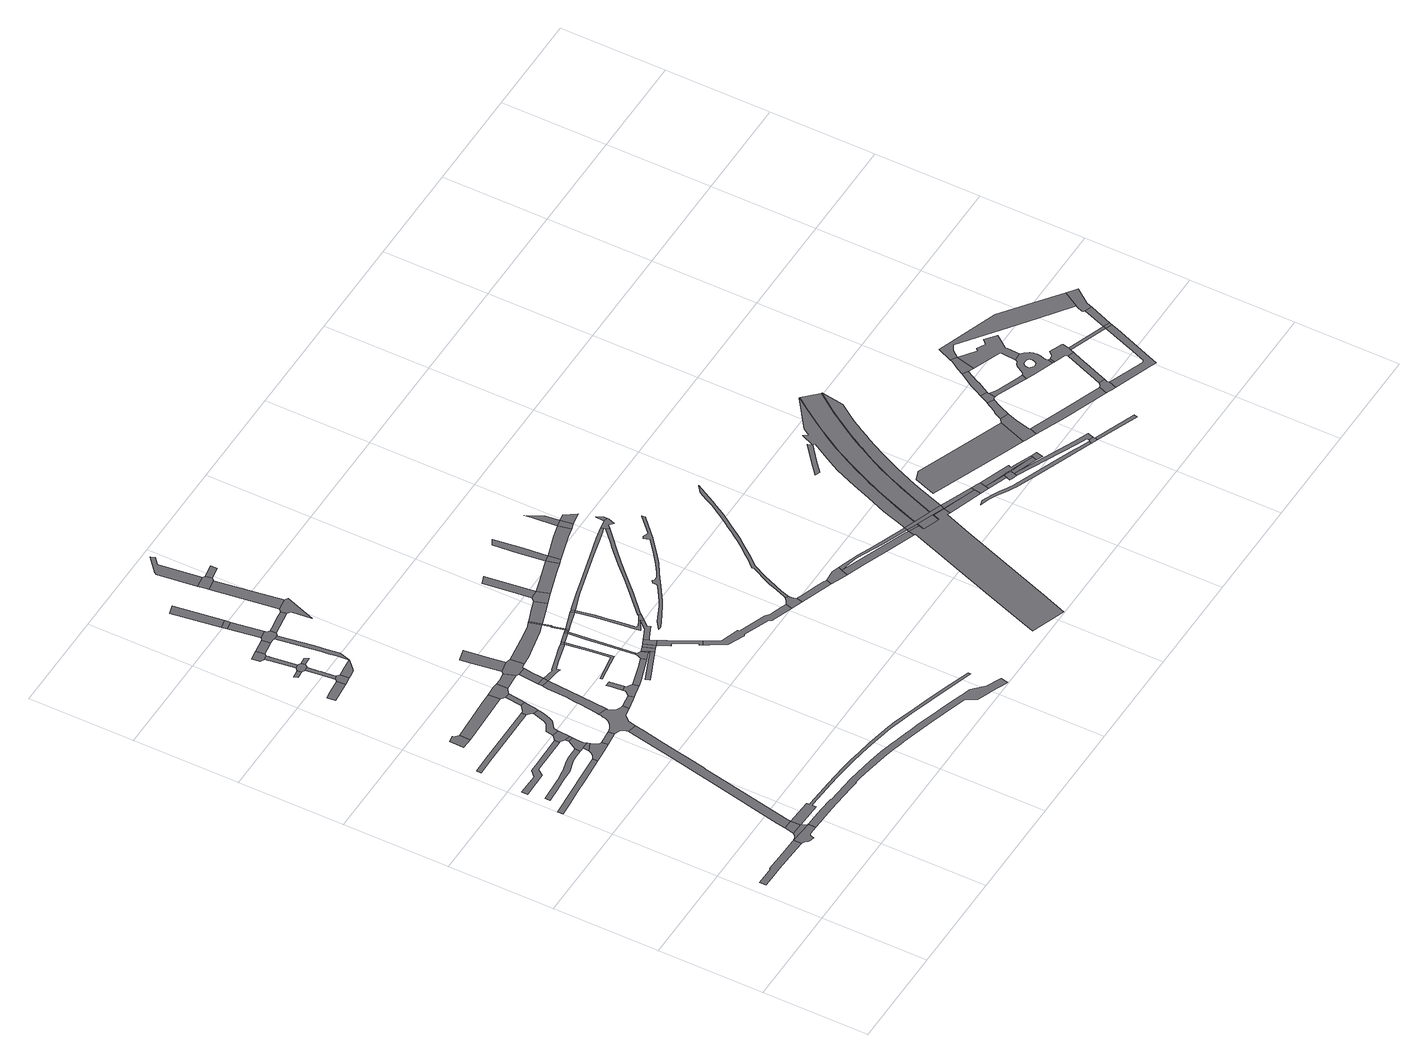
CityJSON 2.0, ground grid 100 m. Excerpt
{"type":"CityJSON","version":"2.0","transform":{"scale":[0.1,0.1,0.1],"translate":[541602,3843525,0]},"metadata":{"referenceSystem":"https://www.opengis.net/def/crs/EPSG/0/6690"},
"CityObjects":{
"road1":{"type":"Road","attributes":{"function":"3","RoadStructureAttribute.sectionType":"1"},"geometry":[{"type":"MultiSurface","lod":"1","boundaries":[[[0,1,2,3,4,5,6,7,8,9,10,11,12]]]}]},
"road2":{"type":"Road","geometry":[{"type":"MultiSurface","lod":"1","boundaries":[[[12,11,13,14,15,16,17,18,19,20,21,22,23,24,25,26,27,28,29,30,31,32,33]]]}]},
"road3":{"type":"Road","attributes":{"RoadStructureAttribute.sectionType":"7"},"geometry":[{"type":"MultiSurface","lod":"1","boundaries":[[[34,35,36,37,38,39,40,12,33,41,42]]]}]},
"road4":{"type":"Road","geometry":[{"type":"MultiSurface","lod":"1","boundaries":[[[43,34,42,44]]]}]},
"road5":{"type":"Road","attributes":{"RoadStructureAttribute.sectionType":"1"},"geometry":[{"type":"MultiSurface","lod":"1","boundaries":[[[45,46,47,48,49,50,51,52,53]]]}]},
"road6":{"type":"Road","attributes":{"RoadStructureAttribute.sectionType":"1"},"geometry":[{"type":"MultiSurface","lod":"1","boundaries":[[[54,55,56,57,58,59,60,61,62,63,64,65,66,67,68,69,70,71]]]}]},
"road7":{"type":"Road","attributes":{"RoadStructureAttribute.sectionType":"1"},"geometry":[{"type":"MultiSurface","lod":"1","boundaries":[[[72,73,74,75,76,77,78,79,80,81]]]}]},
"road8":{"type":"Road","geometry":[{"type":"MultiSurface","lod":"1","boundaries":[[[82,83,84,85,86,87]]]}]},
"road9":{"type":"Road","attributes":{"RoadStructureAttribute.sectionType":"7"},"geometry":[{"type":"MultiSurface","lod":"1","boundaries":[[[88,89,90,91,92,93,94,95,43,44,96,97,98,99,100,101,102,103,104,105]]]}]},
"road10":{"type":"Road","attributes":{"RoadStructureAttribute.sectionType":"1"},"geometry":[{"type":"MultiSurface","lod":"1","boundaries":[[[106,107,108,109,110,111]]]}]},
"road11":{"type":"Road","geometry":[{"type":"MultiSurface","lod":"1","boundaries":[[[112,113,114,115,116,117,118,119,120,45,53,121,122,123,124]]]}]},
"road12":{"type":"Road","attributes":{"RoadStructureAttribute.sectionType":"1"},"geometry":[{"type":"MultiSurface","lod":"1","boundaries":[[[125,118,117,126]]]}]},
"road13":{"type":"Road","geometry":[{"type":"MultiSurface","lod":"1","boundaries":[[[127,54,71,125,126,128,129,130,131]]]}]},
"road14":{"type":"Road","attributes":{"RoadStructureAttribute.sectionType":"1"},"geometry":[{"type":"MultiSurface","lod":"1","boundaries":[[[132,127,131,133]]]}]},
"road15":{"type":"Road","geometry":[{"type":"MultiSurface","lod":"1","boundaries":[[[134,81,80,135,132,133,136]]]}]},
"road16":{"type":"Road","attributes":{"RoadStructureAttribute.sectionType":"1"},"geometry":[{"type":"MultiSurface","lod":"1","boundaries":[[[137,124,123,138,139]]]}]},
"road17":{"type":"Road","attributes":{"RoadStructureAttribute.sectionType":"1"},"geometry":[{"type":"MultiSurface","lod":"1","boundaries":[[[140,141,87,86,142,143]]]}]},
"road18":{"type":"Road","attributes":{"RoadStructureAttribute.sectionType":"1"},"geometry":[{"type":"MultiSurface","lod":"1","boundaries":[[[144,145,146,147,148]]]}]},
"road19":{"type":"Road","attributes":{"RoadStructureAttribute.sectionType":"1"},"geometry":[{"type":"MultiSurface","lod":"1","boundaries":[[[149,150,151,152,153,154,134,136,155,156,157,158,159,160,161,162]]]}]},
"road20":{"type":"Road","geometry":[{"type":"MultiSurface","lod":"1","boundaries":[[[163,164,165,166]]]}]},
"road21":{"type":"Road","geometry":[{"type":"MultiSurface","lod":"1","boundaries":[[[167,168,111,110,169,149,162,170,171,172,173]]]}]},
"road22":{"type":"Road","geometry":[{"type":"MultiSurface","lod":"1","boundaries":[[[174,175,144,148,176,177]]]}]},
"road23":{"type":"Road","geometry":[{"type":"MultiSurface","lod":"1","boundaries":[[[178,179,180,181,182,183,184,185,186,187,188,189,190,175,174]]]}]},
"road24":{"type":"Road","geometry":[{"type":"MultiSurface","lod":"1","boundaries":[[[191,192,193,194,195,196,197,198,199,200,201,202,137,139,203,204,205,206,207,208,209,88,105,210,211,212,213,214,215,216,217,218,219,220,221,222]]]}]},
"road25":{"type":"Road","geometry":[{"type":"MultiSurface","lod":"1","boundaries":[[[223,224,163,166,184,183,225,226]]]}]},
"road26":{"type":"Road","attributes":{"RoadStructureAttribute.sectionType":"1"},"geometry":[{"type":"MultiSurface","lod":"1","boundaries":[[[227,167,173,228]]]}]},
"road27":{"type":"Road","geometry":[{"type":"MultiSurface","lod":"1","boundaries":[[[229,230,231,232,233,234,224,223]]]}]},
"road28":{"type":"Road","geometry":[{"type":"MultiSurface","lod":"1","boundaries":[[[235,236,237,232,231,238]]]}]},
"road29":{"type":"Road","attributes":{"RoadStructureAttribute.sectionType":"1"},"geometry":[{"type":"MultiSurface","lod":"1","boundaries":[[[239,240,241,242,243,244,245,177,176]]]}]},
"road30":{"type":"Road","geometry":[{"type":"MultiSurface","lod":"1","boundaries":[[[246,140,143,227,228,247,248,249]]]}]},
"road31":{"type":"Road","geometry":[{"type":"MultiSurface","lod":"1","boundaries":[[[250,251,226,225]]]}]},
"road32":{"type":"Road","attributes":{"function":"3","RoadStructureAttribute.sectionType":"1"},"geometry":[{"type":"MultiSurface","lod":"1","boundaries":[[[252,253,254,255,256,257,258,259,260,261,262,263,264,265,266,267,268,269,270,271,272,273,274,275,276,277,278,279,280,281,282,283,284,285,286,287,288,289,290,291,292,33,32,293,294,295,296,297,298,299,300,301,302,303,304,305,306,307,308,309,310,311,312,313,314,315,316,317,318,319,320,321,322,323,324,325]]]}]},
"road33":{"type":"Road","attributes":{"RoadStructureAttribute.sectionType":"1"},"geometry":[{"type":"MultiSurface","lod":"1","boundaries":[[[326,327,328,329,330,331,332,333,334,335,336,337,338,339,340,341,342,44,42,343,344,345,346,347,348,349,350,351,352,353,354,355,356,357,358,359,360]]]}]},
"road34":{"type":"Road","attributes":{"RoadStructureAttribute.sectionType":"1"},"geometry":[{"type":"MultiSurface","lod":"1","boundaries":[[[361,362,363,364,365,366,191,222,367,368]]]}]},
"road35":{"type":"Road","attributes":{"RoadStructureAttribute.sectionType":"1"},"geometry":[{"type":"MultiSurface","lod":"1","boundaries":[[[369,235,238,370,371]]]}]},
"road36":{"type":"Road","attributes":{"RoadStructureAttribute.sectionType":"1"},"geometry":[{"type":"MultiSurface","lod":"1","boundaries":[[[372,373,214,213,374,375,376]]]}]},
"road37":{"type":"Road","attributes":{"RoadStructureAttribute.sectionType":"1"},"geometry":[{"type":"MultiSurface","lod":"1","boundaries":[[[377,378,249,248,379]]]}]},
"road38":{"type":"Road","attributes":{"RoadStructureAttribute.sectionType":"1"},"geometry":[{"type":"MultiSurface","lod":"1","boundaries":[[[380,381,382,383,384,243,385,386,387,388,389,390]]]}]},
"road39":{"type":"Road","geometry":[{"type":"MultiSurface","lod":"1","boundaries":[[[391,361,368,392]]]}]},
"road40":{"type":"Road","geometry":[{"type":"MultiSurface","lod":"1","boundaries":[[[393,394,395,396,369,371,397,398,380,390,399,400]]]}]},
"road41":{"type":"Road","attributes":{"RoadStructureAttribute.sectionType":"1"},"geometry":[{"type":"MultiSurface","lod":"1","boundaries":[[[401,402,391,392,403,404,405]]]}]},
"road42":{"type":"Road","attributes":{"RoadStructureAttribute.sectionType":"1"},"geometry":[{"type":"MultiSurface","lod":"1","boundaries":[[[406,407,408,395,394]]]}]},
"road43":{"type":"Road","geometry":[{"type":"MultiSurface","lod":"1","boundaries":[[[409,410,411,412,413,372,376,414,415,416,417,418]]]}]},
"road44":{"type":"Road","geometry":[{"type":"MultiSurface","lod":"1","boundaries":[[[419,420,407,406]]]}]},
"road45":{"type":"Road","geometry":[{"type":"MultiSurface","lod":"1","boundaries":[[[421,422,423,424,411,410]]]}]},
"road46":{"type":"Road","geometry":[{"type":"MultiSurface","lod":"1","boundaries":[[[425,426,377,379,401,405,427,428,429]]]}]},
"road47":{"type":"Road","attributes":{"RoadStructureAttribute.sectionType":"1"},"geometry":[{"type":"MultiSurface","lod":"1","boundaries":[[[430,431,420,419]]]}]},
"road48":{"type":"Road","attributes":{"RoadStructureAttribute.sectionType":"1"},"geometry":[{"type":"MultiSurface","lod":"1","boundaries":[[[432,433,434,435,436,437,426,425]]]}]},
"road49":{"type":"Road","attributes":{"RoadStructureAttribute.sectionType":"1"},"geometry":[{"type":"MultiSurface","lod":"1","boundaries":[[[438,439,440,400,399,441]]]}]},
"road50":{"type":"Road","attributes":{"RoadStructureAttribute.sectionType":"1"},"geometry":[{"type":"MultiSurface","lod":"1","boundaries":[[[442,443,444,445,446,392,368,447,448,449,450,451,452]]]}]},
"road51":{"type":"Road","attributes":{"RoadStructureAttribute.sectionType":"1"},"geometry":[{"type":"MultiSurface","lod":"1","boundaries":[[[453,454,418,417,455,456,457]]]}]},
"road52":{"type":"Road","geometry":[{"type":"MultiSurface","lod":"1","boundaries":[[[458,459,460,461,462,463,464,465,466,467,468,452]]]}]},
"road53":{"type":"Road","geometry":[{"type":"MultiSurface","lod":"1","boundaries":[[[469,470,471,472,473,438,441]]]}]},
"road54":{"type":"Road","attributes":{"RoadStructureAttribute.sectionType":"1"},"geometry":[{"type":"MultiSurface","lod":"1","boundaries":[[[474,475,476,477,478]]]}]},
"road55":{"type":"Road","attributes":{"RoadStructureAttribute.sectionType":"1"},"geometry":[{"type":"MultiSurface","lod":"1","boundaries":[[[479,480,481,482,483,429,428,484,485,486,487,488]]]}]},
"road56":{"type":"Road","attributes":{"RoadStructureAttribute.sectionType":"1"},"geometry":[{"type":"MultiSurface","lod":"1","boundaries":[[[489,490,491,492,493,494,473,472]]]}]},
"road57":{"type":"Road","geometry":[{"type":"MultiSurface","lod":"1","boundaries":[[[495,442,452,468]]]}]},
"road58":{"type":"Road","geometry":[{"type":"MultiSurface","lod":"1","boundaries":[[[496,497,498,499,453,457,500,501]]]}]},
"road59":{"type":"Road","geometry":[{"type":"MultiSurface","lod":"1","boundaries":[[[502,503,504,492,491,505,506]]]}]},
"road60":{"type":"Road","attributes":{"RoadStructureAttribute.sectionType":"1"},"geometry":[{"type":"MultiSurface","lod":"1","boundaries":[[[501,500,507]]]}]},
"road61":{"type":"Road","geometry":[{"type":"MultiSurface","lod":"1","boundaries":[[[508,495,468,509]]]}]},
"road62":{"type":"Road","geometry":[{"type":"MultiSurface","lod":"1","boundaries":[[[510,511,512,509,513,514,498,497]]]}]},
"road63":{"type":"Road","geometry":[{"type":"MultiSurface","lod":"1","boundaries":[[[515,501,507,474,478,516]]]}]},
"road64":{"type":"Road","attributes":{"RoadStructureAttribute.sectionType":"1"},"geometry":[{"type":"MultiSurface","lod":"1","boundaries":[[[517,518,519,520,521,503,502]]]}]},
"road65":{"type":"Road","attributes":{"RoadStructureAttribute.sectionType":"1"},"geometry":[{"type":"MultiSurface","lod":"1","boundaries":[[[522,515,516,523]]]}]},
"road66":{"type":"Road","geometry":[{"type":"MultiSurface","lod":"1","boundaries":[[[524,508,509,512]]]}]},
"road67":{"type":"Road","geometry":[{"type":"MultiSurface","lod":"1","boundaries":[[[525,524,512,526]]]}]},
"road68":{"type":"Road","geometry":[{"type":"MultiSurface","lod":"1","boundaries":[[[527,525,526,528]]]}]},
"road69":{"type":"Road","attributes":{"RoadStructureAttribute.sectionType":"1"},"geometry":[{"type":"MultiSurface","lod":"1","boundaries":[[[529,530,506,505]]]}]},
"road70":{"type":"Road","geometry":[{"type":"MultiSurface","lod":"1","boundaries":[[[531,522,523,532,533]]]}]},
"road71":{"type":"Road","geometry":[{"type":"MultiSurface","lod":"1","boundaries":[[[534,535,536,488,537,538,525,527]]]}]},
"road72":{"type":"Road","geometry":[{"type":"MultiSurface","lod":"1","boundaries":[[[539,479,488,536]]]}]},
"road73":{"type":"Road","geometry":[{"type":"MultiSurface","lod":"1","boundaries":[[[540,541,542,543,544,532,523,545,546,547,548,549,550,551]]]}]},
"road74":{"type":"Road","geometry":[{"type":"MultiSurface","lod":"1","boundaries":[[[552,527,528,553,554]]]}]},
"road75":{"type":"Road","attributes":{"RoadStructureAttribute.sectionType":"1"},"geometry":[{"type":"MultiSurface","lod":"1","boundaries":[[[555,556,557,558,531,533,559,560,561,562]]]}]},
"road76":{"type":"Road","attributes":{"RoadStructureAttribute.sectionType":"1"},"geometry":[{"type":"MultiSurface","lod":"1","boundaries":[[[563,564,565,539,536,566,567]]]}]},
"road77":{"type":"Road","geometry":[{"type":"MultiSurface","lod":"1","boundaries":[[[568,569,570,571,572,573,574,575,576,577,554,578,579,580,581,582,583,584,555,585]]]}]},
"road78":{"type":"Road","geometry":[{"type":"MultiSurface","lod":"1","boundaries":[[[586,552,554,577]]]}]},
"road79":{"type":"Road","geometry":[{"type":"MultiSurface","lod":"1","boundaries":[[[587,585,555,562,588,589]]]}]},
"road80":{"type":"Road","geometry":[{"type":"MultiSurface","lod":"1","boundaries":[[[590,591,563,567,592]]]}]},
"road81":{"type":"Road","attributes":{"RoadStructureAttribute.sectionType":"1"},"geometry":[{"type":"MultiSurface","lod":"1","boundaries":[[[593,594,595,596,597,598,599,600,601,602,603,604,605,606,607,608,551,550]]]}]},
"road82":{"type":"Road","attributes":{"RoadStructureAttribute.sectionType":"1"},"geometry":[{"type":"MultiSurface","lod":"1","boundaries":[[[609,610,611,612,591,590]]]}]},
"road83":{"type":"Road","attributes":{"RoadStructureAttribute.sectionType":"1"},"geometry":[{"type":"MultiSurface","lod":"1","boundaries":[[[613,614,590,592,615,616]]]}]},
"road84":{"type":"Road","geometry":[{"type":"MultiSurface","lod":"1","boundaries":[[[617,618,619,600,599,620,621,622,623,624]]]}]},
"road85":{"type":"Road","attributes":{"RoadStructureAttribute.sectionType":"1"},"geometry":[{"type":"MultiSurface","lod":"1","boundaries":[[[625,626,627,628,629,630,631,586,577,632,633,634,635,636,637]]]}]},
"road86":{"type":"Road","attributes":{"RoadStructureAttribute.sectionType":"1"},"geometry":[{"type":"MultiSurface","lod":"1","boundaries":[[[638,639,640,641,642,643,644,645,646,587,589,647,648,649,650,651,652,653,654,655]]]}]},
"road87":{"type":"Road","geometry":[{"type":"MultiSurface","lod":"1","boundaries":[[[656,613,616,657]]]}]},
"road88":{"type":"Road","attributes":{"RoadStructureAttribute.sectionType":"1"},"geometry":[{"type":"MultiSurface","lod":"1","boundaries":[[[658,659,660,661,662,663,664,665,666,667,668,669,670,671,672,673,674,675,676,677,678,679,680,681,682,683,684,685,686,687,688,689,690]]]}]},
"road89":{"type":"Road","attributes":{"RoadStructureAttribute.sectionType":"1"},"geometry":[{"type":"MultiSurface","lod":"1","boundaries":[[[691,692,693,694,613,656]]]}]},
"road90":{"type":"Road","attributes":{"RoadStructureAttribute.sectionType":"1"},"geometry":[{"type":"MultiSurface","lod":"1","boundaries":[[[695,696,697,621,620,698,699,700]]]}]},
"road91":{"type":"Road","attributes":{"RoadStructureAttribute.sectionType":"1"},"geometry":[{"type":"MultiSurface","lod":"1","boundaries":[[[701,702,656,657,703,704]]]}]},
"road92":{"type":"Road","geometry":[{"type":"MultiSurface","lod":"1","boundaries":[[[705,706,707,700,699,708,709,710,711]]]}]},
"road93":{"type":"Road","geometry":[{"type":"MultiSurface","lod":"1","boundaries":[[[712,701,704,713]]]}]},
"road94":{"type":"Road","attributes":{"RoadStructureAttribute.sectionType":"1"},"geometry":[{"type":"MultiSurface","lod":"1","boundaries":[[[714,715,716,701,712]]]}]},
"road95":{"type":"Road","geometry":[{"type":"MultiSurface","lod":"1","boundaries":[[[717,625,637,638,655,718,719,720,721]]]}]},
"road96":{"type":"Road","attributes":{"RoadStructureAttribute.sectionType":"1"},"geometry":[{"type":"MultiSurface","lod":"1","boundaries":[[[722,723,712,713]]]}]},
"road97":{"type":"Road","attributes":{"RoadStructureAttribute.sectionType":"1"},"geometry":[{"type":"MultiSurface","lod":"1","boundaries":[[[724,725,726,727,728,729,730,731,732,733,734,735,736,737,738,739,740,741,742,743,744,745,746,747,748,749,750,751,752,753,754,755,756,757,758,759,760,761,762,763,764,765,766,767,768,769,770,771,772,773,774,775,776,777,617,624]]]}]},
"road98":{"type":"Road","geometry":[{"type":"MultiSurface","lod":"1","boundaries":[[[778,779,717,721]]]}]},
"road99":{"type":"Road","attributes":{"RoadStructureAttribute.sectionType":"1"},"geometry":[{"type":"MultiSurface","lod":"1","boundaries":[[[780,710,709,781,782,783,784]]]}]},
"road100":{"type":"Road","attributes":{"function":"3","RoadStructureAttribute.sectionType":"7"},"geometry":[{"type":"MultiSurface","lod":"1","boundaries":[[[784,783,785,786,787,788,789,790,791,792,793,794,795,796,797,798,799,800,801]]]}]},
"road101":{"type":"Road","attributes":{"RoadStructureAttribute.sectionType":"1"},"geometry":[{"type":"MultiSurface","lod":"1","boundaries":[[[802,803,804,711,710,805,806,807,808,809]]]}]},
"road102":{"type":"Road","geometry":[{"type":"MultiSurface","lod":"1","boundaries":[[[808,784,801,810]]]}]},
"road103":{"type":"Road","geometry":[{"type":"MultiSurface","lod":"1","boundaries":[[[811,799,798,812]]]}]},
"road104":{"type":"Road","geometry":[{"type":"MultiSurface","lod":"1","boundaries":[[[809,808,810,811,812,813,814,815,816,817,818,819,820]]]}]},
"road105":{"type":"Road","geometry":[{"type":"MultiSurface","lod":"1","boundaries":[[[814,796,795,815]]]}]},
"road106":{"type":"Road","attributes":{"RoadStructureAttribute.sectionType":"1"},"geometry":[{"type":"MultiSurface","lod":"1","boundaries":[[[795,794,821,822]]]}]},
"road107":{"type":"Road","geometry":[{"type":"MultiSurface","lod":"1","boundaries":[[[823,824,825,816,815,822]]]}]},
"road108":{"type":"Road","geometry":[{"type":"MultiSurface","lod":"1","boundaries":[[[826,827,823,822,821,828,829,830]]]}]},
"road109":{"type":"Road","geometry":[{"type":"MultiSurface","lod":"1","boundaries":[[[831,832,833,834,835,836]]]}]},
"road110":{"type":"Road","attributes":{"function":"3","RoadStructureAttribute.sectionType":"1"},"geometry":[{"type":"MultiSurface","lod":"1","boundaries":[[[837,838,839,840,841,842,843,844,845,846,847,848,849,850,851,852,853,854,855,856,857,858,859,860,861,862,863,864,836,865,866,867,868,869,870,871,872,873,809,820]]]}]},
"road111":{"type":"Road","attributes":{"RoadStructureAttribute.sectionType":"1"},"geometry":[{"type":"MultiSurface","lod":"1","boundaries":[[[829,828,874,875]]]}]},
"road112":{"type":"Road","attributes":{"function":"1","RoadStructureAttribute.sectionType":"7"},"geometry":[{"type":"MultiSurface","lod":"1","boundaries":[[[876,877,878,879,880,881,882,883,884,885,886,887,888,889,890,891,892,893,894,895,896,897,898,899,900,901,902,903,819,818]]]}]},
"road113":{"type":"Road","geometry":[{"type":"MultiSurface","lod":"1","boundaries":[[[904,905,875,874,906,907,908,909,910]]]}]},
"road114":{"type":"Road","attributes":{"function":"3","RoadStructureAttribute.sectionType":"1"},"geometry":[{"type":"MultiSurface","lod":"1","boundaries":[[[911,912,913,914,915,916,917,918,919,920,921,922,923,924,925,926,927,928,929,930,931,932,933,934,935,936,937,938,939,940,941,942,943,944,945,946,947,948,949,950,817,816]]]}]},
"road115":{"type":"Road","attributes":{"RoadStructureAttribute.sectionType":"1"},"geometry":[{"type":"MultiSurface","lod":"1","boundaries":[[[951,952,953,954,955,956,830,829,957,958,959,960,961,962,963,964]]]}]},
"road116":{"type":"Road","attributes":{"RoadStructureAttribute.sectionType":"1"},"geometry":[{"type":"MultiSurface","lod":"1","boundaries":[[[965,966,967,968,969,970,971,972,973,974,975,976,977,978,979,980,981,982,983,984,985,986]]]}]},
"road117":{"type":"Road","geometry":[{"type":"MultiSurface","lod":"1","boundaries":[[[987,988,989,990,991,992,993]]]}]},
"road118":{"type":"Road","attributes":{"RoadStructureAttribute.sectionType":"1"},"geometry":[{"type":"MultiSurface","lod":"1","boundaries":[[[910,909,994,995,963]]]}]},
"road119":{"type":"Road","geometry":[{"type":"MultiSurface","lod":"1","boundaries":[[[964,963,995,996,997]]]}]},
"road120":{"type":"Road","attributes":{"RoadStructureAttribute.sectionType":"1"},"geometry":[{"type":"MultiSurface","lod":"1","boundaries":[[[998,999,1000,909,908,1001,1002,1003,1004,1005]]]}]},
"road121":{"type":"Road","geometry":[{"type":"MultiSurface","lod":"1","boundaries":[[[1004,1006,986,985,1007,1008,1009,1005]]]}]},
"road122":{"type":"Road","geometry":[{"type":"MultiSurface","lod":"1","boundaries":[[[1010,993,992,1011,1012,1013,1014,1015,1016,1017,1018,1019]]]}]},
"road123":{"type":"Road","attributes":{"RoadStructureAttribute.sectionType":"1"},"geometry":[{"type":"MultiSurface","lod":"1","boundaries":[[[1020,1021,1022,1010,1019,1023,1024,1025]]]}]},
"road124":{"type":"Road","attributes":{"RoadStructureAttribute.sectionType":"1"},"geometry":[{"type":"MultiSurface","lod":"1","boundaries":[[[1026,1027,1028,1029,1008,1007]]]}]},
"road125":{"type":"Road","attributes":{"RoadStructureAttribute.sectionType":"1"},"geometry":[{"type":"MultiSurface","lod":"1","boundaries":[[[1030,1031,1032,1013,1012,1033,1034,1035,1036]]]}]},
"road126":{"type":"Road","geometry":[{"type":"MultiSurface","lod":"1","boundaries":[[[1037,1038,1020,1025,1039,1040,1041,1042,1043]]]}]},
"road127":{"type":"Road","attributes":{"RoadStructureAttribute.sectionType":"1"},"geometry":[{"type":"MultiSurface","lod":"1","boundaries":[[[1044,1045,1046,1047,1048,1049,1037,1043,1050,1051,1052,1053]]]}]},
"road128":{"type":"Road","attributes":{"RoadStructureAttribute.sectionType":"1"},"geometry":[{"type":"MultiSurface","lod":"1","boundaries":[[[1054,1055,1056,1057,1058,1042,1041,1059,1060,1061,1062,1063]]]}]},
"road129":{"type":"Road","geometry":[{"type":"MultiSurface","lod":"1","boundaries":[[[1064,1065,1066,1044,1053,1067,1068]]]}]},
"road130":{"type":"Road","geometry":[{"type":"MultiSurface","lod":"1","boundaries":[[[1069,1070,1071,1036,1035,1072,1073,1074,1075,1076,1077,1078]]]}]},
"road131":{"type":"Road","attributes":{"RoadStructureAttribute.sectionType":"1"},"geometry":[{"type":"MultiSurface","lod":"1","boundaries":[[[1079,1080,1081,1082,1083,1084,1085,1086,1087,1088,1089,1090,1091,1092,1093,1094,1095,1096,1097,1098,1099,1100,1101,1063,1062],[1102,1103,1104,1105,1106,1107,1108,1109,1110,1111,1112,1113,1114,1115,1116,1117,1118,1119,1120,1121,1122,1123]]]}]},
"road132":{"type":"Road","attributes":{"RoadStructureAttribute.sectionType":"1"},"geometry":[{"type":"MultiSurface","lod":"1","boundaries":[[[1124,1125,1126,1127,1128,1129,1130,1131,1068,1067,1132,1133,1134,1092,1091]]]}]},
"road133":{"type":"Road","attributes":{"RoadStructureAttribute.sectionType":"1"},"geometry":[{"type":"MultiSurface","lod":"1","boundaries":[[[1135,1136,1137,1138,1139,1069,1078,1140,1141,1142,1143]]]}]},
"road134":{"type":"Road","geometry":[{"type":"MultiSurface","lod":"1","boundaries":[[[1081,1080,1144,1145]]]}]},
"road135":{"type":"Road","geometry":[{"type":"MultiSurface","lod":"1","boundaries":[[[1146,1147,1148,1149,1150,1151,1152,1153,1145,1144,1154,1155,1156,1135,1143,1157,1158]]]}]},
"road136":{"type":"Road","attributes":{"RoadStructureAttribute.sectionType":"1"},"geometry":[{"type":"MultiSurface","lod":"1","boundaries":[[[1159,1160,1161,1162,1163,1164,1165,1166,1167,1168,1169,1170,1075,1074,1171,1172,1173,1174,1175,1176,1177]]]}]},
"road137":{"type":"Road","attributes":{"RoadStructureAttribute.sectionType":"1"},"geometry":[{"type":"MultiSurface","lod":"1","boundaries":[[[1178,1179,1180,1064,1068,1181,1182,1183,1184,1185,1186]]]}]},
"road138":{"type":"Road","attributes":{"RoadStructureAttribute.sectionType":"1"},"geometry":[{"type":"MultiSurface","lod":"1","boundaries":[[[1187,1158,1157,1188,1159,1189]]]}]},
"road139":{"type":"Road","geometry":[{"type":"MultiSurface","lod":"1","boundaries":[[[1189,1159,1177,1190]]]}]},
"road140":{"type":"Road","attributes":{"RoadStructureAttribute.sectionType":"1"},"geometry":[{"type":"MultiSurface","lod":"1","boundaries":[[[1191,1189,1190,1192]]]}]},
"road141":{"type":"Road","geometry":[{"type":"MultiSurface","lod":"1","boundaries":[[[1186,1185,1193,1194,1195,1191,1192,1196,1197]]]}]}
},
"vertices":[
[661,653,0],[494,659,0],[296,663,0],[296,654,0],[226,655,0],[113,656,0],[113,593,0],[227,593,0],[327,591,0],[486,587,0],[667,579,0],[681,578,0],[678,653,0],
[686,576,0],[698,570,0],[709,562,0],[716,556,0],[722,550,0],[729,542,0],[736,532,0],[788,521,0],[792,543,0],[796,555,0],[799,559,0],[800,561,0],[803,563,0],[806,565,0],[810,567,0],[816,569,0],[817,569,0],[825,569,0],[852,568,0],[901,566,0],[901,632,0],
[747,691,0],[745,688,0],[737,678,0],[729,670,0],[720,663,0],[703,656,0],[687,655,0],[872,678,0],[866,688,0],
[770,786,0],[857,782,0],
[687,2573,0],[475,2558,0],[291,2544,0],[8,2523,0],[11,2472,0],[144,2482,0],[278,2492,0],[438,2503,0],[691,2525,0],
[717,2758,0],[655,2757,0],[608,2754,0],[578,2753,0],[553,2749,0],[454,2721,0],[413,2716,0],[361,2710,0],[332,2707,0],[93,2689,0],[93,2644,0],[237,2651,0],[319,2658,0],[357,2661,0],[465,2666,0],[591,2703,0],[647,2709,0],[714,2706,0],
[392,2950,0],[323,2949,0],[269,2893,0],[62,2896,0],[65,2841,0],[315,2844,0],[359,2904,0],[381,2904,0],[724,2908,0],[723,2953,0],
[348,3704,0],[347,3719,0],[286,3711,0],[282,3573,0],[384,3570,0],[386,3672,0],
[1116,2471,0],[1082,2302,0],[1016,1977,0],[971,1760,0],[962,1718,0],[933,1578,0],[786,867,0],[771,793,0],[871,847,0],[1019,1563,0],[1044,1687,0],[1048,1703,0],[1050,1715,0],[1088,1896,0],[1112,2015,0],[1149,2197,0],[1183,2362,0],[1202,2453,0],
[247,3347,0],[97,3345,0],[92,3299,0],[285,3302,0],[869,3310,0],[868,3353,0],
[880,2607,0],[867,2618,0],[858,2629,0],[849,2643,0],[843,2658,0],[836,2678,0],[756,2643,0],[744,2616,0],[727,2595,0],[766,2532,0],[869,2542,0],[901,2545,0],[895,2602,0],
[763,2704,0],[829,2702,0],
[772,2844,0],[826,2712,0],[818,2740,0],[820,2809,0],[822,2837,0],
[774,2876,0],[825,2869,0],
[770,2993,0],[734,2908,0],[836,2987,0],
[1026,2616,0],[1026,2558,0],[1034,2559,0],
[916,3698,0],[791,3692,0],[412,3570,0],[922,3587,0],
[434,4872,0],[283,4854,0],[230,4847,0],[240,4768,0],[444,4791,0],
[913,3263,0],[893,3192,0],[879,3147,0],[857,3112,0],[800,3078,0],[780,3066,0],[840,3031,0],[872,3052,0],[889,3067,0],[909,3085,0],[932,3125,0],[946,3175,0],[960,3233,0],[964,3248,0],
[383,5216,0],[306,5208,0],[319,5171,0],[389,5179,0],
[944,3396,0],[893,3353,0],[891,3287,0],[971,3286,0],[977,3315,0],[978,3318,0],[987,3390,0],
[489,4905,0],[454,4892,0],[526,4801,0],[517,4883,0],
[486,4932,0],[482,4958,0],[475,5018,0],[472,5042,0],[469,5064,0],[456,5165,0],[419,5162,0],[434,5049,0],[435,5035,0],[438,5019,0],[443,4979,0],[445,4962,0],[451,4918,0],
[1170,2785,0],[1166,2762,0],[1162,2742,0],[1155,2713,0],[1145,2691,0],[1133,2672,0],[1121,2657,0],[1106,2645,0],[1089,2634,0],[1071,2625,0],[1055,2621,0],[1039,2618,0],[1035,2556,0],[1056,2552,0],[1077,2544,0],[1092,2534,0],[1103,2524,0],[1112,2507,0],[1116,2489,0],[1218,2527,0],[1268,2586,0],[1329,2596,0],[1355,2601,0],[1349,2661,0],[1331,2665,0],[1305,2676,0],[1286,2688,0],[1272,2704,0],[1260,2723,0],[1255,2740,0],[1255,2752,0],[1254,2758,0],
[448,5247,0],[408,5239,0],[479,5195,0],[476,5232,0],
[962,3558,0],[1010,3551,0],
[416,5482,0],[413,5507,0],[410,5527,0],[368,5519,0],[372,5489,0],[376,5465,0],
[413,5628,0],[319,5614,0],[330,5538,0],[425,5549,0],
[545,4803,0],[612,4811,0],[628,4827,0],[664,4861,0],[709,4905,0],[605,4893,0],[548,4886,0],
[1013,3703,0],[1011,3561,0],[1059,3593,0],[1064,3701,0],
[558,5203,0],[536,5238,0],
[3038,141,0],[3026,153,0],[3023,155,0],[2935,238,0],[2893,253,0],[2886,255,0],[2839,271,0],[2828,274,0],[2826,275,0],[2821,277,0],[2778,291,0],[2722,309,0],[2687,320,0],[2642,335,0],[2578,354,0],[2512,374,0],[2429,399,0],[2359,418,0],[2284,439,0],[2225,455,0],[2164,472,0],[2109,485,0],[2065,496,0],[2027,506,0],[1990,516,0],[1940,526,0],[1888,536,0],[1806,551,0],[1714,566,0],[1634,577,0],[1535,590,0],[1444,598,0],[1333,605,0],[1249,610,0],[1249,618,0],[1226,619,0],[1112,627,0],[996,634,0],[909,637,0],[904,638,0],[902,638,0],[909,566,0],[963,563,0],[1097,559,0],[1223,553,0],[1343,546,0],[1442,537,0],[1521,530,0],[1521,533,0],[1586,526,0],[1705,509,0],[1804,492,0],[1896,475,0],[1990,456,0],[2020,448,0],[2069,435,0],[2138,418,0],[2217,397,0],[2315,371,0],[2450,334,0],[2586,292,0],[2705,255,0],[2767,236,0],[2804,225,0],[2813,222,0],[2817,215,0],[2867,130,0],[2979,84,0],[2993,78,0],[3008,72,0],[3010,71,0],[3146,15,0],[3161,8,0],[3175,79,0],
[2848,432,0],[2682,485,0],[2462,551,0],[2319,592,0],[2219,616,0],[2098,640,0],[1978,661,0],[1851,682,0],[1730,698,0],[1620,712,0],[1505,721,0],[1400,730,0],[1128,742,0],[1111,743,0],[1111,769,0],[862,782,0],[860,782,0],[1008,684,0],[1112,679,0],[1113,718,0],[1128,717,0],[1398,705,0],[1503,696,0],[1618,685,0],[1726,673,0],[1846,657,0],[1973,636,0],[2094,615,0],[2214,591,0],[2312,567,0],[2454,526,0],[2675,460,0],[2838,407,0],[3094,325,0],[3096,350,0],
[1228,3352,0],[1222,3300,0],[1212,3122,0],[1201,3027,0],[1194,2960,0],[1176,2819,0],[1276,3018,0],[1304,3343,0],
[547,5648,0],[536,5565,0],[558,5568,0],
[1476,2680,0],[1375,2662,0],[1394,2607,0],[1461,2623,0],[1488,2628,0],
[1193,3712,0],[1113,3699,0],[1227,3605,0],
[620,5564,0],[666,5239,0],[677,5155,0],[685,5088,0],[695,5014,0],[738,4997,0],[736,5013,0],[726,5097,0],[717,5172,0],[708,5242,0],[657,5564,0],
[1233,3397,0],[1309,3389,0],
[654,5659,0],[651,5677,0],[574,5666,0],[564,5656,0],[600,5573,0],[616,5565,0],[685,5587,0],[679,5642,0],
[1254,3590,0],[1234,3410,0],[1314,3439,0],[1320,3506,0],[1333,3587,0],
[609,5977,0],[526,5960,0],[574,5678,0],
[1560,2744,0],[1558,2759,0],[1515,2746,0],[1514,2729,0],[1506,2708,0],[1521,2636,0],[1584,2649,0],[1603,2653,0],[1623,2658,0],[1610,2712,0],
[601,6030,0],[518,6012,0],
[1539,2896,0],[1496,2898,0],[1502,2845,0],[1507,2806,0],
[1323,3754,0],[1210,3730,0],[1337,3611,0],[1376,3615,0],[1365,3742,0],
[536,6495,0],[451,6472,0],
[1303,3884,0],[1291,3963,0],[1266,4133,0],[1157,4104,0],[1163,4054,0],[1168,4009,0],
[916,5677,0],[864,5669,0],[713,5647,0],[927,5624,0],
[1731,3467,0],[1693,3456,0],[1550,3414,0],[1431,3380,0],[1431,3370,0],[1417,3330,0],[1464,3320,0],[1457,3355,0],[1538,3378,0],[1726,3431,0],[1741,3435,0],
[1909,2803,0],[1804,2767,0],[1641,2662,0],[1691,2675,0],[1925,2752,0],
[1744,3417,0],[1770,3268,0],[1787,3111,0],[1797,3023,0],[1540,2983,0],[1543,2963,0],[1823,3006,0],[1808,3118,0],[1787,3268,0],[1767,3399,0],[1761,3443,0],
[959,5597,0],[981,5410,0],[1086,5698,0],[1053,5715,0],[943,5699,0],
[2017,2775,0],[1933,2738,0],[1713,2648,0],[1728,2609,0],[2032,2740,0],
[1819,3822,0],[1777,3806,0],[1710,3790,0],[1605,3774,0],[1414,3748,0],[1471,3623,0],[1511,3630,0],[1631,3654,0],[1763,3685,0],[1848,3711,0],
[1049,5746,0],[1041,5799,0],[960,6337,0],[853,6321,0],[936,5750,0],[943,5702,0],
[1752,3473,0],
[1949,2858,0],[1946,2863,0],[1929,2860,0],[1929,2843,0],[2002,2781,0],[1981,2839,0],
[949,6439,0],[839,6424,0],[850,6348,0],[984,6367,0],[971,6424,0],
[2012,2785,0],
[1857,3504,0],[1865,3474,0],
[1917,3151,0],[1902,3295,0],[1883,3479,0],[1882,3310,0],[1899,3145,0],
[2032,2859,0],[2072,2758,0],
[897,6839,0],[959,6894,0],[946,6937,0],[807,6815,0],[790,6790,0],
[2063,2871,0],[2103,2765,0],
[1877,3510,0],
[1892,3514,0],[1898,3484,0],
[1905,3517,0],[1913,3488,0],
[1102,6383,0],[1101,6446,0],
[2113,2893,0],[2160,2793,0],[2133,2849,0],
[1876,3622,0],[1879,3639,0],[1860,3714,0],[1866,3639,0],[1864,3621,0],
[1831,3826,0],
[2335,2459,0],[2328,2481,0],[2234,2648,0],[2216,2680,0],[2198,2716,0],[2162,2654,0],[2186,2669,0],[2191,2657,0],[2300,2464,0],[2285,2456,0],[2301,2430,0],[2339,2453,0],
[2096,3578,0],[1961,3502,0],[2107,3544,0],
[2293,3022,0],[2227,2944,0],[2188,2926,0],[2141,2906,0],[2158,2860,0],[2278,2915,0],[2264,2944,0],[2312,2998,0],
[2054,3903,0],[1933,3863,0],[1899,3852,0],[2048,3778,0],[2091,3793,0],
[2265,3021,0],[2252,3021,0],[2230,3005,0],[2210,3018,0],[2201,3090,0],[2185,3232,0],[2180,3270,0],[2166,3387,0],[2146,3484,0],[2132,3554,0],[2119,3487,0],[2141,3384,0],[2157,3257,0],[2160,3230,0],[2174,3106,0],[2185,3015,0],[2195,2965,0],[2291,3036,0],
[2122,3586,0],
[2347,3069,0],[2326,3015,0],[2359,3053,0],
[2168,3942,0],[2086,3936,0],[2204,3832,0],
[2330,2380,0],[2407,2250,0],[2560,2184,0],[2578,2191,0],[2819,2094,0],[2836,2069,0],[3036,1999,0],[3050,2060,0],[3016,2073,0],[2959,2093,0],[2888,2120,0],[2858,2142,0],[2846,2149,0],[2595,2244,0],[2592,2262,0],[2424,2317,0],
[2151,4067,0],[2106,4409,0],[2029,4383,0],[2063,4114,0],
[2517,4048,0],[2307,3984,0],[2452,3907,0],[2550,3936,0],
[3113,2102,0],[3106,2092,0],[3095,2082,0],[3145,1960,0],[3159,2018,0],[3146,2046,0],[3143,2064,0],[3143,2085,0],
[3078,3840,0],[2949,3812,0],[2737,3755,0],[2461,3680,0],[2319,3644,0],[2255,3625,0],[2132,3589,0],[2283,3605,0],[2324,3619,0],[2773,3735,0],[2952,3782,0],[3044,3806,0],[3082,3818,0],
[3089,3799,0],[2963,3682,0],[2929,3652,0],[2891,3619,0],[2775,3503,0],[2656,3382,0],[2622,3347,0],[2522,3246,0],[2344,3074,0],[2369,3064,0],[2545,3231,0],[2643,3330,0],[2683,3371,0],[2802,3491,0],[2916,3597,0],[2959,3636,0],[2991,3665,0],[3106,3773,0],
[2579,4061,0],[2593,3949,0],
[3369,3614,0],[3213,3465,0],[3165,3484,0],[3143,3474,0],[3158,3417,0],[3027,3306,0],[2935,3237,0],[2851,3179,0],[2798,3151,0],[2766,3151,0],[2751,3165,0],[2728,3150,0],[2731,3125,0],[2729,3113,0],[2711,3093,0],[2572,3001,0],[2515,2968,0],[2433,2930,0],[2353,2894,0],[2279,2838,0],[2294,2836,0],[2312,2841,0],[2364,2864,0],[2443,2902,0],[2528,2946,0],[2585,2979,0],[2729,3075,0],[2804,3126,0],[2863,3161,0],[2950,3217,0],[3042,3286,0],[3188,3410,0],[3371,3584,0],
[2552,4291,0],[2519,4563,0],[2460,4527,0],[2487,4285,0],
[3440,1915,0],[3365,1944,0],[3220,1995,0],[3255,1921,0],[3444,1849,0],[3465,1905,0],
[2923,4164,0],[2799,4131,0],[2852,4026,0],[2949,4048,0],
[3573,1916,0],[3533,1909,0],[3500,1906,0],[3544,1811,0],[3603,1789,0],[3628,1854,0],[3642,1893,0],
[2988,4175,0],[3004,4060,0],
[2969,4315,0],[2893,4466,0],[2901,4402,0],
[3164,3859,0],[3139,3804,0],[3177,3767,0],[3204,3835,0],[3199,3847,0],
[3126,4084,0],[3055,4193,0],
[3147,2102,0],[3173,2173,0],[3200,2244,0],[3231,2322,0],[3248,2365,0],[3264,2398,0],[3308,2485,0],[3319,2505,0],[3328,2517,0],[3367,2561,0],[3411,2616,0],[3450,2663,0],[3496,2723,0],[3540,2779,0],[3574,2825,0],[3606,2870,0],[3643,2924,0],[3676,2971,0],[3709,3027,0],[3744,3083,0],[3771,3130,0],[3804,3184,0],[3831,3230,0],[3859,3284,0],[3884,3329,0],[3908,3377,0],[3843,3323,0],[3798,3241,0],[3764,3177,0],[3744,3142,0],[3721,3101,0],[3687,3047,0],[3660,3005,0],[3633,2967,0],[3605,2927,0],[3575,2877,0],[3532,2821,0],[3493,2766,0],[3455,2715,0],[3424,2677,0],[3386,2631,0],[3350,2585,0],[3316,2549,0],[3299,2530,0],[3287,2514,0],[3290,2505,0],[3290,2496,0],[3262,2441,0],[3234,2391,0],[3205,2332,0],[3191,2297,0],[3172,2248,0],[3143,2168,0],[3121,2114,0],
[3203,3882,0],[3168,3939,0],
[4266,1606,0],[3787,1719,0],[4028,1628,0],[4284,1535,0],[4298,1594,0],
[4295,1530,0],[3987,678,0],[3830,247,0],[3786,121,0],[4109,7,0],[4198,251,0],[4312,560,0],[4531,1156,0],[4625,1409,0],[4656,1399,0],[4670,1463,0],[4567,1501,0],[4544,1439,0],[4536,1442,0],[4386,1497,0],[4379,1500,0],[4394,1545,0],
[4290,1649,0],[3992,1766,0],[3851,1822,0],[3734,1835,0],[3812,1815,0],[4067,1704,0],[4304,1610,0],[4315,1640,0],
[4404,1573,0],
[4411,1570,0],[4562,1513,0],
[4563,1514,0],[4571,1511,0],[4674,1473,0],[4690,1511,0],[4584,1548,0],[4577,1550,0],[4423,1603,0],[4415,1606,0],
[4979,1290,0],[4986,1353,0],
[4995,1388,0],[4900,1425,0],[4830,1453,0],
[5046,1369,0],[5040,1371,0],[5059,1261,0],[5066,1292,0],[5082,1355,0],
[4769,2825,0],[4620,2704,0],[4493,2595,0],[4534,2576,0],[4640,2669,0],[4786,2781,0],
[4429,1645,0],[4468,1755,0],[4499,1833,0],[4526,1905,0],[4545,1952,0],[4561,1998,0],[4581,2047,0],[4602,2092,0],[4624,2146,0],[4649,2199,0],[4673,2252,0],[4694,2301,0],[4717,2346,0],[4739,2388,0],[4764,2440,0],[4790,2489,0],[4821,2550,0],[4846,2595,0],[4879,2653,0],[4918,2718,0],[4978,2812,0],[5037,2901,0],[5134,3042,0],[5212,3151,0],[4915,2937,0],[4873,2872,0],[4858,2886,0],[4845,2909,0],[4807,2771,0],[4728,2638,0],[4679,2552,0],[4635,2462,0],[4595,2379,0],[4539,2241,0],[4476,2075,0],[4400,1887,0],[4325,1666,0],
[5246,1191,0],[5257,1223,0],
[4711,1906,0],[4770,2046,0],[4793,2100,0],[4819,2158,0],[4845,2212,0],[4898,2313,0],[4948,2402,0],[4965,2438,0],[4988,2477,0],[5015,2524,0],[5118,2693,0],[5156,2750,0],[5193,2805,0],[5346,3018,0],[5218,3147,0],[5140,3038,0],[5043,2897,0],[4984,2807,0],[4925,2714,0],[4828,2547,0],[4724,2342,0],[4702,2298,0],[4681,2248,0],[4631,2142,0],[4614,2098,0],[4589,2043,0],[4569,1995,0],[4436,1643,0],
[5306,1205,0],[5295,1209,0],[5232,1155,0],[5262,1145,0],[5306,1130,0],[5317,1161,0],[5325,1199,0],
[4699,1535,0],[4777,1755,0],[4804,1824,0],[4830,1891,0],[4864,1968,0],[4893,2037,0],[4924,2106,0],[4948,2159,0],[4984,2233,0],[5031,2325,0],[5071,2400,0],[5100,2449,0],[5135,2517,0],[5169,2570,0],[5195,2617,0],[5243,2687,0],[5323,2800,0],[5352,3013,0],[5281,2915,0],[5225,2839,0],[5200,2801,0],[5163,2745,0],[5125,2689,0],[5101,2650,0],[5075,2609,0],[5046,2561,0],[5022,2520,0],[4995,2473,0],[4972,2435,0],[4955,2398,0],[4933,2359,0],[4905,2309,0],[4877,2257,0],[4852,2209,0],[4826,2154,0],[4800,2097,0],[4777,2043,0],[4749,1978,0],[4719,1903,0],[4673,1786,0],
[5396,1207,0],[5366,1218,0],[5366,1220,0],[5375,1246,0],[5367,1249,0],[5165,1325,0],[5283,1225,0],[5293,1222,0],[5306,1218,0],[5317,1214,0],[5323,1212,0],[5331,1209,0],[5558,1121,0],[5566,1141,0],
[5852,838,0],[5798,863,0],[5582,950,0],[5191,1102,0],[5170,1113,0],[5144,1127,0],[5071,1164,0],[5008,1197,0],[4909,1238,0],[4861,1226,0],[4899,1214,0],[4957,1192,0],[5013,1167,0],[5072,1130,0],[5116,1103,0],[5149,1085,0],[5189,1065,0],[5424,973,0],[5653,884,0],[5876,798,0],[5936,775,0],[5946,802,0],
[5400,1690,0],[4948,1868,0],[4858,1837,0],[4782,1630,0],[5507,1345,0],[5679,1277,0],[5778,1543,0],
[5342,1152,0],[5542,1078,0],
[5607,1054,0],[5623,1118,0],
[6017,828,0],[6025,854,0],[5896,905,0],[5869,875,0],[5963,835,0],[5966,826,0],[5963,810,0],[6009,803,0],
[5956,802,0],[5998,751,0],[6010,781,0],[6007,788,0],
[5816,1571,0],[5709,1265,0],[5808,1226,0],[5838,1302,0],[5835,1306,0],[5833,1309,0],[5833,1324,0],[5843,1359,0],[5867,1457,0],[5898,1547,0],
[5926,1759,0],[5877,1672,0],[5850,1637,0],[5938,1639,0],[5947,1660,0],[5982,1728,0],
[6090,715,0],[6394,597,0],[6402,628,0],[6233,694,0],
[6516,1043,0],[6144,1184,0],[5848,1297,0],[5894,1192,0],[6098,1112,0],[6515,957,0],[6543,1034,0],
[5971,1850,0],[5934,1772,0],[5996,1740,0],[6006,1743,0],[6020,1740,0],[6031,1806,0],[6031,1821,0],
[6118,2107,0],[6078,2041,0],[6044,1989,0],[6034,1973,0],[6031,1968,0],[5997,1903,0],[6097,1940,0],[6099,1944,0],[6106,1956,0],[6168,2077,0],
[6340,1671,0],[6274,1696,0],[6112,1757,0],[6094,1764,0],[6051,1791,0],[6036,1736,0],[6064,1725,0],[6275,1638,0],[6328,1616,0],[6352,1667,0],
[6214,2276,0],[6201,2247,0],[6152,2172,0],[6221,2057,0],[6269,2241,0],
[6588,1067,0],[6578,1054,0],[6561,1041,0],[6549,944,0],[6568,936,0],[6608,922,0],[6636,997,0],[6631,1012,0],[6636,1027,0],[6643,1045,0],
[6426,1580,0],[6603,1516,0],[6615,1567,0],[6608,1577,0],[6610,1597,0],[6614,1615,0],[6620,1644,0],[6627,1682,0],[6623,1707,0],[6622,1714,0],[6611,1742,0],[6586,1779,0],[6558,1806,0],[6481,1803,0],[6473,1783,0],[6466,1778,0],[6444,1770,0],[6424,1757,0],[6417,1748,0],[6411,1740,0],[6392,1702,0],[6379,1677,0],[6365,1669,0],[6529,1718,0],[6537,1708,0],[6544,1698,0],[6546,1689,0],[6547,1681,0],[6545,1666,0],[6539,1657,0],[6535,1648,0],[6529,1643,0],[6525,1638,0],[6507,1633,0],[6490,1633,0],[6475,1640,0],[6473,1642,0],[6462,1653,0],[6457,1668,0],[6457,1688,0],[6464,1705,0],[6466,1707,0],[6479,1718,0],[6494,1723,0],[6521,1721,0],
[6561,1930,0],[6562,1946,0],[6658,2074,0],[6557,2148,0],[6537,2131,0],[6515,2108,0],[6440,2152,0],[6417,2127,0],[6479,1958,0],[6494,1948,0],[6491,1915,0],
[6734,1445,0],[6729,1425,0],[6718,1396,0],[6660,1248,0],[6629,1170,0],[6691,1168,0],[6715,1228,0],[6760,1342,0],[6791,1423,0],
[6621,1509,0],[6633,1559,0],
[6820,1499,0],[6833,1549,0],[6828,1556,0],[6703,1605,0],[6693,1587,0],[6681,1577,0],[6670,1567,0],[6648,1560,0],[6636,1504,0],[6726,1470,0],[6734,1458,0],[6806,1461,0],[6816,1486,0],
[7168,1330,0],[7159,1307,0],[7074,1076,0],[7032,964,0],[7009,903,0],[7000,881,0],[6987,871,0],[6975,868,0],[6965,870,0],[6958,873,0],[6651,990,0],[6648,991,0],[6976,784,0],[7023,766,0],[7075,900,0],[7133,1048,0],[7209,1243,0],[7220,1273,0],[7232,1305,0],
[7139,1997,0],[6859,2209,0],[6277,2418,0],[6321,2306,0],[6380,2342,0],[6725,2080,0],[6992,1880,0],[7274,1673,0],[7370,1824,0],
[6886,1461,0],[7033,1379,0],[7180,1357,0],
[7243,1333,0],
[7263,1581,0],[7328,1556,0],
[7265,1646,0],[7247,1603,0],[7250,1593,0],[7350,1614,0],[7458,1758,0]
]}
